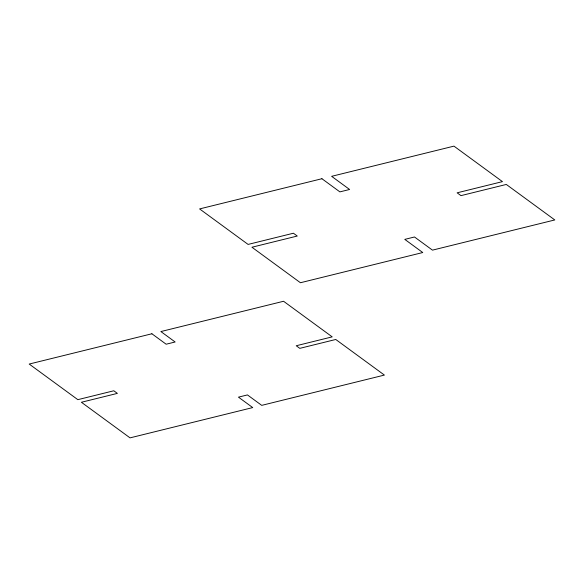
<?xml version="1.0" encoding="UTF-8"?>
<svg xmlns="http://www.w3.org/2000/svg" width="584" height="584" viewBox="0 0 584 584"><rect width="100%" height="100%" fill="white"/><g stroke="black" fill="none" stroke-linecap="round" stroke-linejoin="round"><path stroke-width="0.88" d="M321.923 178.726L199.597 208.919L248.091 244.419L293.416 233.228L297.263 236.046L251.938 247.236L300.432 282.736L422.758 252.536L404.792 239.382L414.501 236.987L432.474 250.142L554.8 219.942L506.306 184.449L460.98 195.633L457.133 192.815L502.459 181.631L453.965 146.131L331.632 176.324L349.604 189.479L339.888 191.881L321.923 178.726M151.891 333.771L29.2 364.058L77.833 399.66L113.807 390.776L117.377 393.39L81.402 402.266L130.035 437.869L252.726 407.581L238.462 397.149L247.455 394.923L261.72 405.362L384.403 375.081L335.771 339.479L299.796 348.356L296.234 345.75L332.201 336.866L283.568 301.264L160.877 331.551L175.142 341.99L166.148 344.21L151.891 333.771"/></g></svg>
